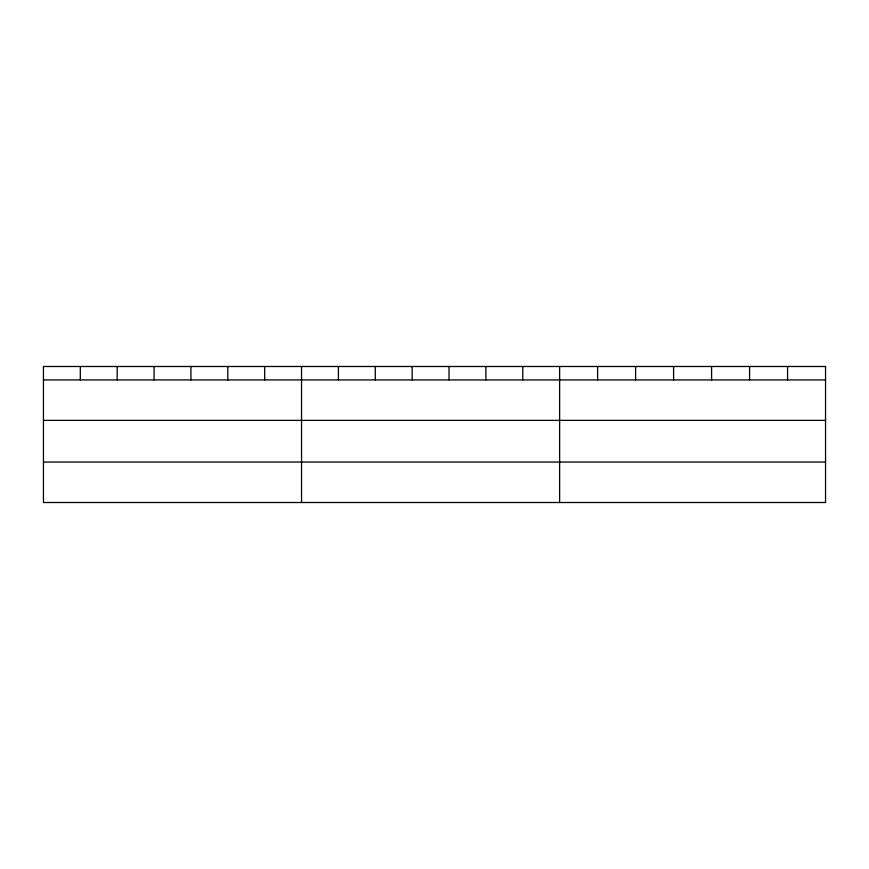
<?xml version="1.0" encoding="UTF-8"?>
<svg xmlns="http://www.w3.org/2000/svg" width="869" height="869" viewBox="0 0 869 869"><rect width="100%" height="100%" fill="white"/><g stroke="black" fill="none" stroke-linecap="round" stroke-linejoin="round"><path stroke-width="1.3" d="M43.45 379.927L825.55 379.927M43.45 420.379L825.55 420.379M43.45 462.058L825.55 462.058M787.564 366.49L787.564 379.927M749.578 366.49L749.578 379.927M711.592 366.49L711.592 379.927M673.594 366.49L673.594 379.927M635.608 366.49L635.608 379.927M597.622 366.49L597.622 379.927M559.636 366.49L559.636 502.51M522.769 366.49L522.769 379.927M485.89 366.49L485.89 379.927M449.023 366.49L449.023 379.927M412.156 366.49L412.156 379.927M375.289 366.49L375.289 379.927M338.41 366.49L338.41 379.927M301.543 366.49L301.543 502.51M264.676 366.49L264.676 379.927M227.797 366.49L227.797 379.927M190.93 366.49L190.93 379.927M154.063 366.49L154.063 379.927M117.196 366.49L117.196 379.927M80.317 366.49L80.317 379.927M825.55 366.49L43.45 366.49L43.45 502.51L825.55 502.51L825.55 366.49"/></g></svg>
